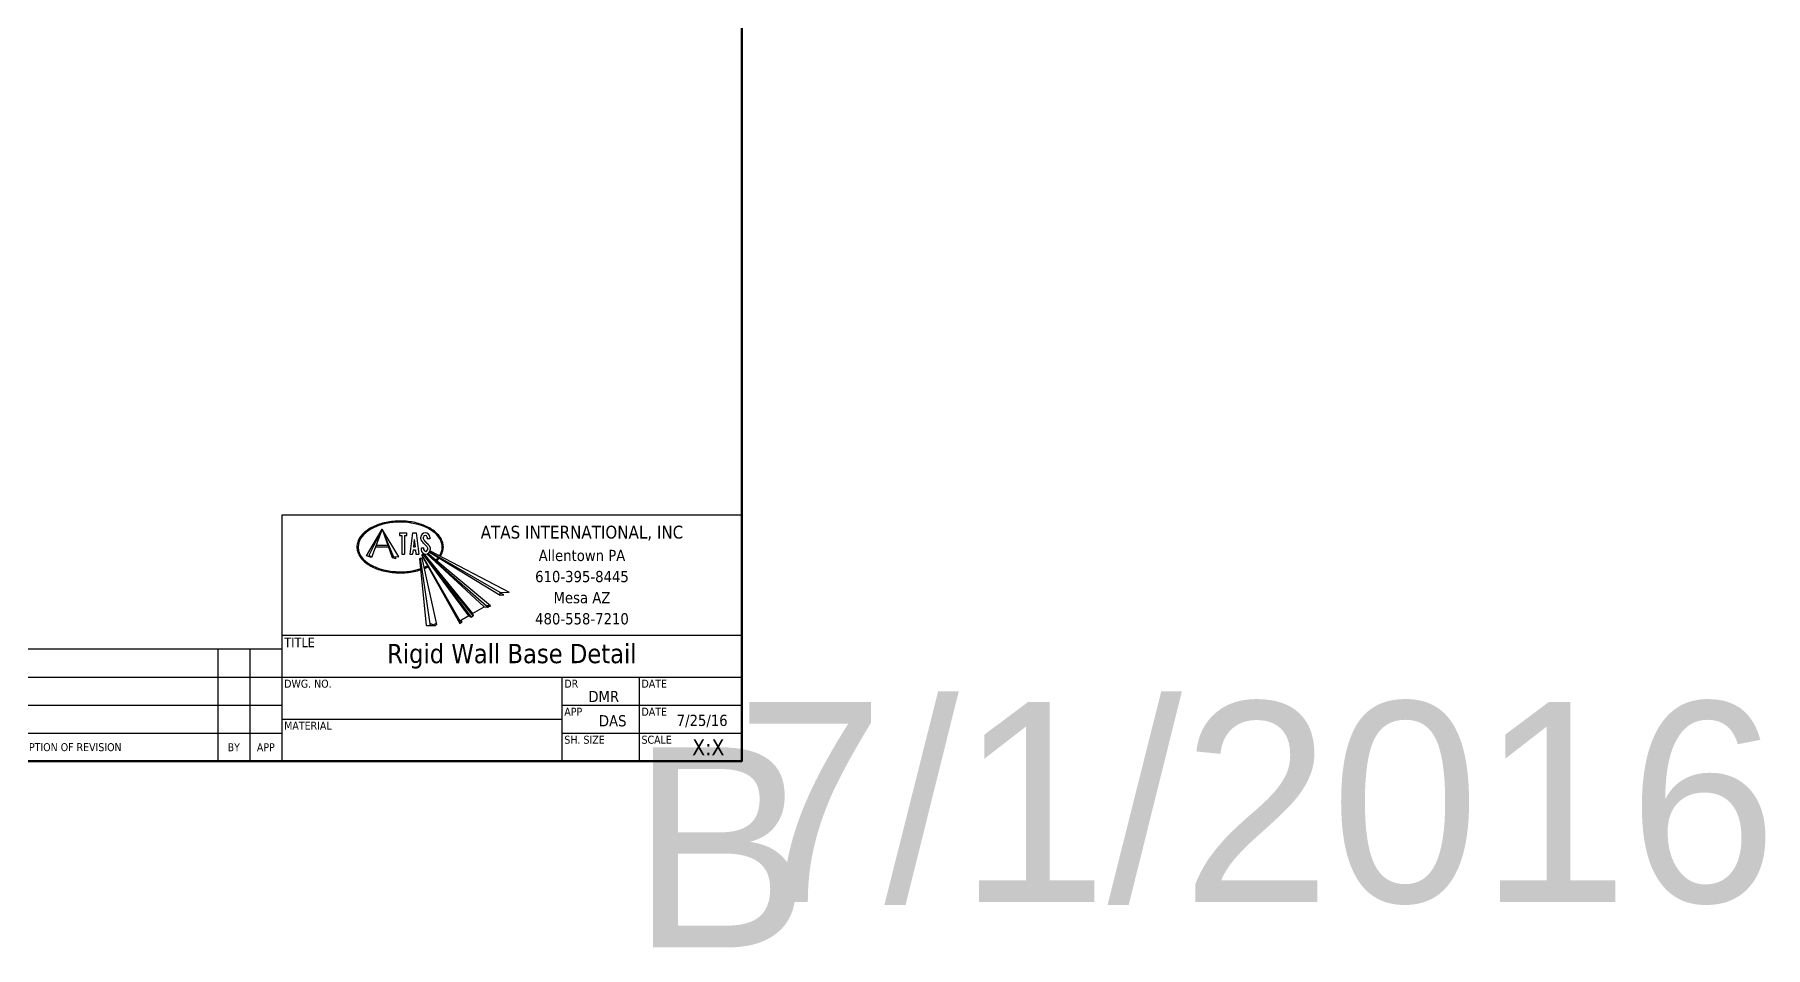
# Model space of a CAD drawing. Header units: inches. Extents: x 0.6 to 46.2, y -1.7 to 21.4.
# Drawn here: x 24.56 to 46.19, y -1.72 to 9.68 of the extents above; entities that cross this region are included whole.
import ezdxf
from ezdxf.enums import TextEntityAlignment as Align

# ---------------------------------------------------------------- set-up
doc = ezdxf.new("R2018")
doc.units = ezdxf.units.IN
doc.header["$LTSCALE"] = 2
doc.header["$MEASUREMENT"] = 0
for name, color, linetype, lineweight in [('Border (ANSI)', 7, 'Continuous', 70), ('Logo', 7, 'Continuous', 25), ('Sketch Geometry (ANSI)', 7, 'Continuous', 25), ('Symbol (ANSI)', 7, 'Continuous', 25), ('Title (ANSI)', 7, 'Continuous', 50)]:
    doc.layers.add(name, color=color, linetype=linetype, lineweight=lineweight)
doc.styles.add('Note Text (ANSI)', font='tahoma.ttf')
doc.styles.get("Standard").update_dxf_attribs({"font": 'tahoma.ttf'})
doc.styles.add('Title Block Info', font='tahoma.ttf')
doc.styles.add('Title Block Labels', font='tahoma.ttf')

# ---------------------------------------------------------------- blocks, each defined once
blk = doc.blocks.new('Borders ATAS A Border')
at = {"layer": 'Border (ANSI)'}
for p, q in [((16.7, 0.3), (16.7, 10.7)), ((0.3, 0.3), (16.7, 0.3))]:
    blk.add_line(p, q, dxfattribs=at)
blk = doc.blocks.new('Title Blocks ATAS A-B Title Block')
at = {"layer": 'Logo', "linetype": 'Continuous'}
for p, q in [((5.513, 4.03), (5.609, 4.196)), ((5.528, 4.034), (5.609, 4.196)), ((5.609, 4.196), (5.544, 4.019)), ((5.714, 4.023), (5.609, 4.196)), ((5.609, 4.196), (5.673, 4.019)), ((5.681, 4.026), (5.609, 4.196)), ((5.719, 4.174), (5.719, 4.157)), ((5.719, 4.174), (5.764, 4.174)), ((5.719, 4.157), (5.733, 4.157)), ((5.733, 4.157), (5.733, 4.041)), ((5.75, 4.157), (5.764, 4.157)), ((5.75, 4.157), (5.75, 4.041)), ((5.764, 4.157), (5.764, 4.174)), ((5.799, 4.174), (5.783, 4.041)), ((5.799, 4.174), (5.822, 4.174)), ((5.81, 4.131), (5.805, 4.085)), ((5.81, 4.131), (5.816, 4.085)), ((5.822, 4.174), (5.838, 4.041)), ((5.852, 4.135), (5.851, 4.146)), ((5.852, 4.134), (5.852, 4.135)), ((5.854, 4.13), (5.852, 4.134)), ((5.854, 4.129), (5.854, 4.13)), ((5.855, 4.127), (5.854, 4.129)), ((5.856, 4.124), (5.855, 4.127)), ((5.858, 4.122), (5.856, 4.124)), ((5.86, 4.119), (5.858, 4.122)), ((5.858, 4.122), (5.858, 4.122)), ((5.861, 4.119), (5.86, 4.119)), ((5.863, 4.115), (5.861, 4.119)), ((5.868, 4.109), (5.863, 4.115)), ((5.868, 4.135), (5.868, 4.146)), ((5.873, 4.128), (5.868, 4.135)), ((5.869, 4.108), (5.868, 4.109)), ((5.874, 4.126), (5.873, 4.128)), ((5.883, 4.116), (5.874, 4.126)), ((5.886, 4.112), (5.883, 4.116)), ((5.891, 4.107), (5.886, 4.112)), ((5.89, 4.146), (5.89, 4.135)), ((5.907, 4.135), (5.89, 4.135)), ((5.907, 4.146), (5.907, 4.135)), ((5.544, 4.019), (5.513, 4.03)), ((5.544, 4.019), (5.528, 4.034)), ((5.568, 4.086), (5.649, 4.086)), ((5.572, 4.096), (5.645, 4.096)), ((5.673, 4.019), (5.681, 4.026)), ((5.673, 4.019), (5.695, 4.013)), ((5.681, 4.026), (5.714, 4.023)), ((5.69, 4.026), (5.695, 4.013)), ((5.733, 4.041), (5.75, 4.041)), ((5.783, 4.041), (5.799, 4.041)), ((5.803, 4.068), (5.799, 4.041)), ((5.803, 4.068), (5.818, 4.068)), ((5.805, 4.085), (5.816, 4.085)), ((5.818, 4.068), (5.821, 4.041)), ((5.821, 4.041), (5.838, 4.041)), ((5.886, 3.594), (5.845, 4.014)), ((5.845, 4.014), (5.849, 4.014)), ((5.849, 4.015), (5.85, 4.017)), ((5.91, 3.604), (5.849, 4.015)), ((5.85, 4.017), (5.851, 4.016)), ((5.851, 4.016), (5.853, 4.015)), ((5.853, 4.015), (5.855, 4.016)), ((5.855, 4.068), (5.855, 4.079)), ((5.855, 4.079), (5.871, 4.079)), ((5.856, 4.017), (5.855, 4.016)), ((5.857, 4.016), (5.856, 4.017)), ((5.857, 4.035), (5.866, 4.04)), ((5.857, 4.035), (6.095, 3.623)), ((5.857, 4.035), (5.857, 4.032)), ((5.857, 4.032), (6.095, 3.607)), ((5.857, 4.016), (5.95, 3.601)), ((6.151, 3.655), (5.866, 4.04)), ((5.866, 4.04), (5.868, 4.039)), ((5.868, 4.039), (5.87, 4.04)), ((5.868, 4.039), (6.165, 3.647)), ((5.87, 4.107), (5.869, 4.108)), ((5.87, 4.107), (5.875, 4.102)), ((5.87, 4.042), (5.871, 4.043)), ((5.87, 4.042), (6.175, 3.669)), ((5.87, 4.042), (5.87, 4.04)), ((6.178, 3.654), (5.87, 4.04)), ((5.871, 4.068), (5.871, 4.079)), ((5.875, 4.102), (5.879, 4.098)), ((5.879, 4.098), (5.887, 4.089)), ((5.887, 4.089), (5.888, 4.087)), ((5.888, 4.087), (5.893, 4.079)), ((6.247, 3.711), (5.889, 4.042)), ((5.891, 4.107), (5.892, 4.106)), ((5.892, 4.106), (5.893, 4.105)), ((5.892, 4.042), (6.261, 3.717)), ((5.893, 4.105), (5.898, 4.099)), ((5.893, 4.079), (5.893, 4.068)), ((6.287, 3.718), (5.895, 4.044)), ((5.898, 4.099), (5.901, 4.096)), ((5.901, 4.096), (5.901, 4.096)), ((5.901, 4.096), (5.903, 4.093)), ((5.903, 4.093), (5.904, 4.092)), ((5.904, 4.092), (5.905, 4.09)), ((5.905, 4.09), (5.906, 4.087)), ((5.905, 4.052), (6.348, 3.784)), ((5.906, 4.087), (5.907, 4.086)), ((6.348, 3.8), (5.906, 4.055)), ((5.907, 4.086), (5.908, 4.084)), ((5.908, 4.084), (5.909, 4.081)), ((5.909, 4.081), (5.909, 4.079)), ((5.909, 4.079), (5.91, 4.068)), ((5.909, 4.061), (6.404, 3.803)), ((6.348, 3.8), (6.404, 3.803)), ((6.348, 3.784), (6.348, 3.8)), ((6.369, 3.785), (6.348, 3.797)), ((6.348, 3.784), (6.369, 3.785)), ((6.175, 3.669), (6.247, 3.711)), ((6.247, 3.711), (6.268, 3.709)), ((6.261, 3.718), (6.262, 3.719)), ((6.261, 3.718), (6.261, 3.718)), ((6.261, 3.718), (6.261, 3.718)), ((6.262, 3.716), (6.261, 3.718)), ((6.262, 3.719), (6.264, 3.72)), ((6.265, 3.715), (6.262, 3.716)), ((6.264, 3.72), (6.272, 3.719)), ((6.267, 3.715), (6.265, 3.715)), ((6.269, 3.716), (6.267, 3.715)), ((6.268, 3.709), (6.271, 3.709)), ((6.269, 3.716), (6.269, 3.716)), ((6.272, 3.715), (6.269, 3.716)), ((6.271, 3.709), (6.272, 3.709)), ((6.272, 3.719), (6.279, 3.716)), ((6.274, 3.713), (6.272, 3.715)), ((6.272, 3.709), (6.273, 3.71)), ((6.273, 3.71), (6.274, 3.712)), ((6.274, 3.712), (6.274, 3.713)), ((6.279, 3.716), (6.284, 3.716)), ((6.284, 3.716), (6.287, 3.718)), ((5.886, 3.594), (5.944, 3.595)), ((5.909, 3.597), (5.91, 3.605)), ((5.91, 3.605), (5.918, 3.605)), ((5.918, 3.605), (5.929, 3.598)), ((5.929, 3.598), (5.94, 3.605)), ((5.944, 3.607), (5.94, 3.605)), ((5.95, 3.601), (5.944, 3.607)), ((5.944, 3.595), (5.95, 3.601)), ((6.095, 3.623), (6.151, 3.656)), ((6.095, 3.623), (6.095, 3.607)), ((6.095, 3.607), (6.109, 3.615)), ((6.109, 3.615), (6.102, 3.627)), ((6.151, 3.656), (6.165, 3.647)), ((6.165, 3.647), (6.178, 3.655)), ((6.175, 3.669), (6.178, 3.655))]:
    blk.add_line(p, q, dxfattribs=at)
at = {"layer": 'Logo', "color": 7, "linetype": 'Continuous', "lineweight": 25}
blk.add_line((5.901, 4.048), (5.903, 4.05), dxfattribs=at)
at = {"layer": 'Logo', "linetype": 'Continuous'}
for centre, radius, start, end in [((5.879, 4.146), 0.0277, 0, 180), ((5.879, 4.146), 0.0111, 0, 180), ((5.882, 4.068), 0.0277, 180, 0), ((5.882, 4.068), 0.0111, 180, 0)]:
    blk.add_arc(centre, radius, start, end, dxfattribs=at)
at = {"layer": 'Logo'}
for start_param, end_param in [(5.920587, 11.509279), (5.721945, 5.844109), (5.311273, 5.424577)]:
    blk.add_ellipse((5.722, 4.085), major_axis=(0.263, 0), ratio=0.589286, start_param=start_param, end_param=end_param, dxfattribs=at)
for points in [[(5.974, 4.027), (5.987, 4.054), (5.992, 4.083), (5.988, 4.112), (5.976, 4.14), (5.956, 4.166), (5.929, 4.189), (5.896, 4.209), (5.858, 4.225), (5.816, 4.237), (5.772, 4.244), (5.725, 4.247), (5.679, 4.245), (5.634, 4.238), (5.591, 4.227), (5.553, 4.211), (5.519, 4.192), (5.491, 4.169), (5.47, 4.144), (5.457, 4.116), (5.452, 4.087), (5.456, 4.058), (5.468, 4.03), (5.487, 4.004), (5.514, 3.981), (5.547, 3.961), (5.585, 3.945), (5.627, 3.933), (5.672, 3.926), (5.718, 3.923), (5.764, 3.925), (5.809, 3.931), (5.852, 3.943)], [(5.95, 3.998), (5.954, 4.002), (5.959, 4.006), (5.962, 4.011), (5.966, 4.015)], [(5.872, 3.95), (5.878, 3.952), (5.885, 3.955), (5.891, 3.958), (5.897, 3.961)]]:
    blk.add_spline(points, degree=3, dxfattribs=at)
at = {"layer": 'Sketch Geometry (ANSI)'}
for p, q in [((7.858, 4.284), (4.983, 4.284)), ((4.983, 4.284), (4.983, 2.746)), ((7.858, 2.746), (7.858, 4.284)), ((4.983, 3.534), (7.858, 3.534)), ((4.983, 3.446), (1.918, 3.446)), ((4.583, 3.446), (4.583, 2.746)), ((4.783, 3.446), (4.783, 2.746)), ((1.918, 3.271), (4.983, 3.271)), ((4.983, 3.271), (7.858, 3.271)), ((6.733, 3.271), (6.733, 2.746)), ((7.215, 3.271), (7.215, 2.746)), ((1.918, 3.096), (4.983, 3.096)), ((6.733, 3.096), (7.858, 3.096)), ((1.918, 2.921), (4.983, 2.921)), ((4.983, 3.009), (6.733, 3.009)), ((6.733, 2.921), (7.858, 2.921)), ((1.918, 2.746), (4.983, 2.746)), ((4.983, 2.746), (7.858, 2.746))]:
    blk.add_line(p, q, dxfattribs=at)
at = {"layer": 'Symbol (ANSI)', "insert": (6.858, 3.909), "char_height": 0.05, "attachment_point": 5, "line_spacing_factor": 1.04605, "style": 'Title Block Labels'}
blk.add_mtext('\\pxsm1.13;\\fTahoma|b0|i0;\\H0.0800;ATAS INTERNATIONAL, INC\\P\\fTahoma|b0|i0;\\H0.0700;Allentown PA\\P610-395-8445\\PMesa AZ\\P480-558-7210', dxfattribs=at)
at = {"layer": 'Symbol (ANSI)'}
for s, insert, char_height, attachment_point, style in [('\\fTahoma|b0|i0;\\H0.0600;TITLE', (4.998, 3.519), 0.06, 1, 'Title Block Labels'), ('DWG. NO.', (4.998, 3.256), 0.05, 1, 'Title Block Labels'), ('DR', (6.748, 3.256), 0.05, 1, 'Title Block Labels'), ('DATE', (7.23, 3.256), 0.05, 1, 'Title Block Labels'), ('DMR', (7.09, 3.116), 0.07, 9, 'Title Block Info'), ('APP', (6.748, 3.081), 0.05, 1, 'Title Block Labels'), ('DAS', (7.136, 2.963), 0.07, 9, 'Title Block Info'), ('DATE', (7.23, 3.081), 0.05, 1, 'Title Block Labels'), ('7/25/16', (7.768, 2.958), 0.07, 9, 'Title Block Info'), ('MATERIAL', (4.998, 2.994), 0.05, 1, 'Title Block Labels'), ('DESCRIPTION OF REVISION', (3.583, 2.834), 0.05, 5, 'Title Block Labels'), ('BY', (4.683, 2.834), 0.05, 5, 'Title Block Labels'), ('APP', (4.883, 2.834), 0.05, 5, 'Title Block Labels'), ('SH. SIZE', (6.748, 2.906), 0.05, 1, 'Title Block Labels'), ('SCALE', (7.23, 2.906), 0.05, 1, 'Title Block Labels'), ('\\fTahoma|b0|i0;\\H0.1000;X:X', (7.748, 2.834), 0.1, 6, 'Title Block Info')]:
    blk.add_mtext(s, dxfattribs=dict(at, insert=insert, char_height=char_height, attachment_point=attachment_point, style=style))
at = {"layer": 'Symbol (ANSI)', "lineweight": 30, "flags": 104}
blk.add_attdef('CREATION_DATE', text='', height=0.07, dxfattribs=at).set_placement((7.818, 3.116), align=Align.BOTTOM_RIGHT)
blk.add_attdef('Sheet_Size', text='', height=0.12, dxfattribs=at).set_placement((7.165, 2.834), align=Align.MIDDLE_RIGHT)
at = {"layer": 'Title (ANSI)', "attachment_point": 5, "style": 'Note Text (ANSI)'}
for s, insert, char_height in [('Rigid Wall Base Detail', (6.42, 3.402), 0.12), ('\\fTahoma|b0|i0;\\H0.1000; ', (5.858, 3.14), 0.1), ('\\fTahoma|b0|i0;\\H0.1000; ', (5.858, 2.877), 0.1)]:
    blk.add_mtext(s, dxfattribs=dict(at, insert=insert, char_height=char_height))

msp = doc.modelspace()

# ---------------------------------------------------------------- block references
at = {"xscale": 2, "yscale": 2, "zscale": 2}
msp.add_blockref('Borders ATAS A Border', (0, 0), dxfattribs=at)
ref = msp.add_blockref('Title Blocks ATAS A-B Title Block', (17.68497, -4.89243), dxfattribs=dict(xscale=2, yscale=2, zscale=2))
lines = msp.add_mtext('B', dxfattribs={"layer": 'Symbol (ANSI)', "insert": (32.01429, 0.775), "char_height": 2.5, "attachment_point": 1})
ref.add_attrib('Sheet_Size', '', (32.01429, 0.775), dxfattribs={"flags": 104}).embed_mtext(lines)
lines = msp.add_mtext('7/1/2016', dxfattribs={"layer": 'Symbol (ANSI)', "insert": (33.32, 1.34), "char_height": 2.5, "attachment_point": 1})
ref.add_attrib('CREATION_DATE', '', (33.32, 1.34), dxfattribs={"flags": 104}).embed_mtext(lines)

doc.saveas('drawing.dxf')
